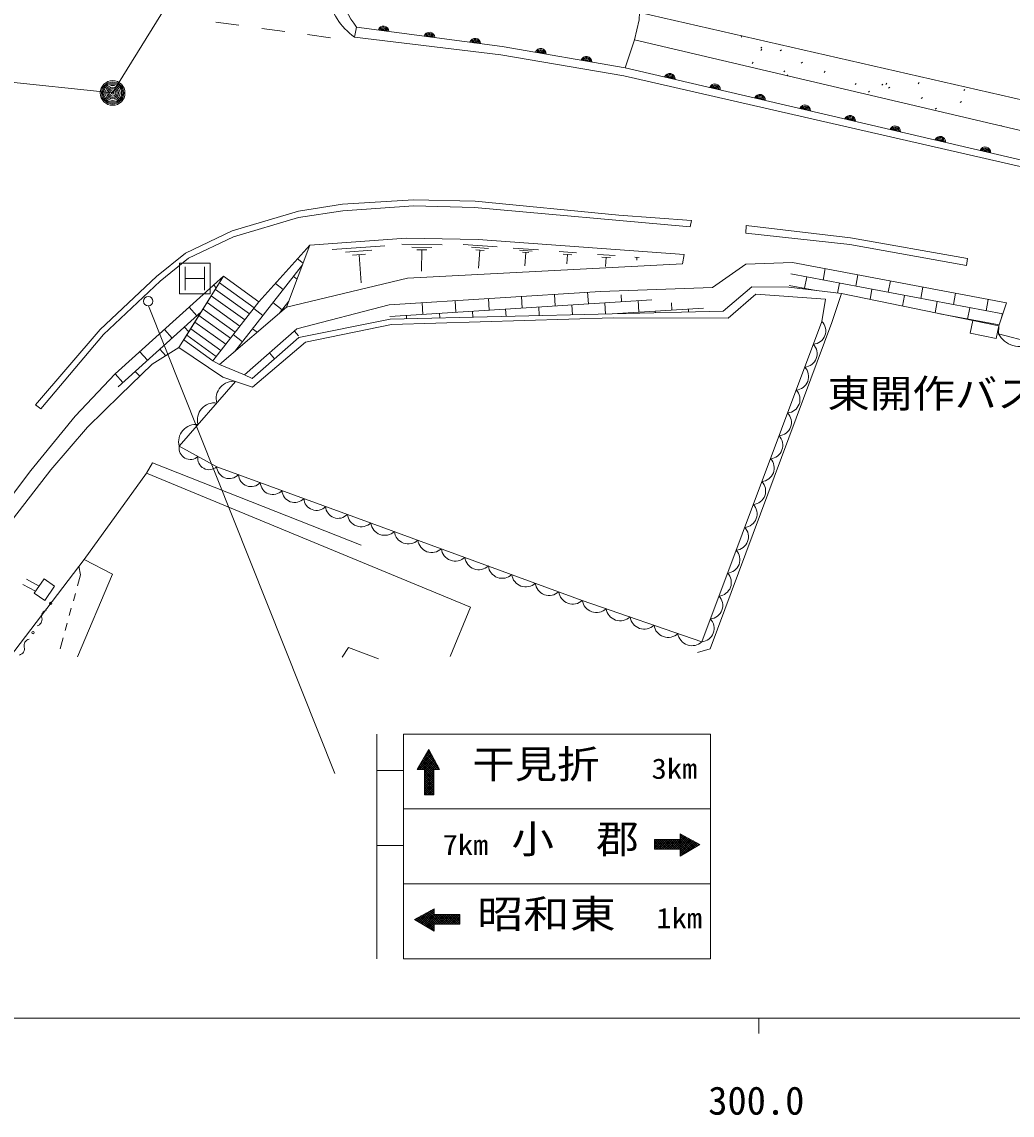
# Model space of a CAD drawing. Units: millimetres, scale not verified. Extents: x 40000 to 680000, y 20000 to 380000.
# Drawn here: x 320234 to 384428, y 198715 to 269633 of the extents above; entities that cross this region are included whole.
import ezdxf
from ezdxf.enums import TextEntityAlignment as Align

# ---------------------------------------------------------------- set-up
doc = ezdxf.new("R2010")
doc.units = ezdxf.units.MM
doc.header["$LTSCALE"] = 1000
doc.linetypes.add('CHAIN', pattern=[18.5, 12, -1.5, 3.5, -1.5])
for name, color, linetype, lineweight in [('M-BGD', 7, 'Continuous', 13), ('M-BMK', 2, 'CHAIN', 13), ('M-BMK-SRVR', 3, 'Continuous', 13), ('M-STR-STR1', 1, 'Continuous', 13), ('M-STR-STRC', 7, 'Continuous', 13), ('M-STR-STRD', 7, 'Continuous', 13), ('M-TTL-BAND', 7, 'Continuous', 13)]:
    doc.layers.add(name, color=color, linetype=linetype, lineweight=lineweight)
doc.styles.add('ＭＳ ゴシック', font='')
doc.styles.get('ＭＳ ゴシック').set_extended_font_data('MS Gothic')

msp = doc.modelspace()

# ---------------------------------------------------------------- linework, layer by layer
at = {"layer": 'M-BGD'}
for p, q in [((403948, 260235), (360278, 270250)), ((359945, 268472), (403471, 258227)), ((366854, 268650), (366924, 268721)), ((368131, 267783), (368202, 267854)), ((368138, 267919), (368208, 267989)), ((369402, 267747), (369473, 267818)), ((403119, 256458), (359347, 266661)), ((367570, 266941), (367640, 267011)), ((370760, 266951), (370831, 267022)), ((403031, 256117), (359255, 266122)), ((369621, 266389), (369691, 266460)), ((369842, 266143), (369894, 266195)), ((372241, 266357), (372311, 266427)), ((374258, 265563), (374329, 265634)), ((375983, 265517), (376053, 265588)), ((376246, 265578), (376317, 265649)), ((376420, 265322), (376491, 265393)), ((378333, 265624), (378404, 265695)), ((381296, 265180), (381366, 265250)), ((375108, 265069), (375179, 265140)), ((378538, 264659), (378609, 264730)), ((379446, 263966), (379517, 264036)), ((381068, 264401), (381139, 264472)), ((383709, 262879), (383743, 262912)), ((338907, 255158), (337389, 251126)), ((340340, 254860), (343773, 255106)), ((341215, 254692), (342931, 254815)), ((344875, 255210), (347470, 255166)), ((345521, 255026), (346818, 255004)), ((345842, 254848), (346491, 254837)), ((346166, 254842), (346143, 253458)), ((348851, 255197), (351054, 255034)), ((349391, 255010), (350492, 254928)), ((349655, 254842), (350206, 254801)), ((349931, 254822), (349843, 253647)), ((352090, 254957), (353733, 254835)), ((352492, 254817), (353314, 254756)), ((352690, 254692), (353101, 254662)), ((352895, 254677), (352830, 253800)), ((355060, 254737), (356190, 254653)), ((338110, 254270), (338467, 253990)), ((341660, 254494), (342519, 254556)), ((342090, 254525), (342221, 252694)), ((355331, 254565), (355896, 254523)), ((355614, 254544), (355569, 253941)), ((357560, 254551), (358690, 254467)), ((357831, 254380), (358396, 254338)), ((358114, 254359), (358069, 253756)), ((359966, 254373), (360248, 254352)), ((360107, 254362), (360093, 254174)), ((363170, 254536), (363054, 253929)), ((370200, 254023), (384058, 251408)), ((334009, 248219), (338421, 253867)), ((370086, 253281), (383823, 250689)), ((372313, 253625), (372174, 252888)), ((374425, 253226), (374286, 252489)), ((326284, 246798), (333307, 253127)), ((332672, 252555), (332836, 252374)), ((333041, 252702), (335297, 251086)), ((336670, 252666), (337175, 252272)), ((337837, 253119), (338071, 252936)), ((369973, 252540), (371723, 252209)), ((371117, 253087), (370978, 252350)), ((373230, 252688), (373109, 252045)), ((376538, 252827), (376399, 252090)), ((332510, 251853), (334680, 250297)), ((332776, 252278), (334989, 250691)), ((344037, 251270), (357743, 252145)), ((352619, 251818), (352667, 251069)), ((354765, 251955), (354813, 251206)), ((356911, 252092), (356958, 251343)), ((359075, 251930), (359104, 251480)), ((373365, 252015), (372736, 250129)), ((375343, 252289), (375219, 251631)), ((377455, 251891), (377324, 251196)), ((378651, 252428), (378512, 251691)), ((380764, 252030), (380624, 251293)), ((331075, 251116), (331577, 250559)), ((332245, 251428), (334372, 249902)), ((336513, 251425), (337104, 250963)), ((336908, 250712), (337536, 251516)), ((338068, 249724), (344037, 251270)), ((344090, 250522), (361079, 251606)), ((346182, 251407), (346230, 250659)), ((348328, 251544), (348376, 250796)), ((350474, 251681), (350521, 250932)), ((353740, 251138), (353775, 250579)), ((355885, 251275), (355927, 250630)), ((358031, 251411), (358078, 250680)), ((358499, 250690), (364414, 251067)), ((360177, 251548), (360224, 250800)), ((362340, 251402), (362370, 250937)), ((379568, 251492), (379430, 250760)), ((381681, 251093), (381542, 250356)), ((382876, 251631), (382737, 250894)), ((384058, 251408), (383567, 249905)), ((326476, 245961), (331862, 250815)), ((331714, 250578), (333756, 249114)), ((331979, 251003), (334064, 249508)), ((335260, 251039), (335851, 250577)), ((344102, 250353), (338191, 249153)), ((365706, 250859), (344102, 250353)), ((345157, 250590), (345171, 250378)), ((347303, 250727), (347322, 250428)), ((349449, 250864), (349473, 250479)), ((351594, 251001), (351624, 250529)), ((359152, 250731), (359153, 250705)), ((361297, 250868), (361305, 250755)), ((363443, 251005), (363456, 250806)), ((365606, 250875), (365607, 250856)), ((379739, 250696), (383588, 249970)), ((380485, 250556), (380483, 250543)), ((383794, 250694), (383750, 250464)), ((329478, 249677), (329980, 249119)), ((330779, 249839), (331058, 249529)), ((331183, 249728), (333140, 248325)), ((331448, 250153), (333448, 248719)), ((334673, 246733), (338068, 249724)), ((335190, 249730), (335492, 249494)), ((382598, 250157), (382589, 250107)), ((330917, 249304), (332832, 247931)), ((333937, 249345), (334528, 248883)), ((338191, 249153), (335157, 246509)), ((337899, 249575), (338166, 249273)), ((327881, 248237), (328383, 247680)), ((329182, 248400), (329563, 247977)), ((330416, 248502), (330417, 248504)), ((336286, 248154), (336615, 247780)), ((326284, 246798), (326786, 246241)), ((327584, 246960), (327870, 246644)), ((333054, 247398), (334673, 246733)), ((335157, 246509), (334673, 246733)), ((323932, 234325), (324037, 233756)), ((321353, 233033), (320528, 233485)), ((324037, 233756), (323839, 233043)), ((321122, 232693), (320297, 233146)), ((323706, 232562), (323572, 232080)), ((323439, 231598), (323305, 231116)), ((323172, 230634), (323038, 230152)), ((322905, 229671), (322707, 228958))]:
    msp.add_line(p, q, dxfattribs=at)
for points in [[(359347, 266661), (359945, 268472), (360249, 269759), (360278, 270250)], [(359347, 266661), (351371, 268033), (341934, 269291)], [(359255, 266122), (351288, 267494), (341797, 268648)], [(338907, 255158), (345149, 255606), (349824, 255526), (363170, 254536)], [(332613, 247650), (335605, 251480), (338907, 255158)], [(363054, 253929), (345229, 253012), (337389, 251126)], [(357743, 252145), (364998, 252405), (367165, 253908), (370200, 254023)], [(333307, 253127), (330417, 248503), (328683, 247434), (326602, 245411)], [(383567, 249905), (383545, 249406), (385684, 248828), (389976, 251285), (391269, 252889), (389817, 247398)], [(330417, 248504), (333264, 246581), (334087, 246306), (335186, 245931), (338625, 248864), (344203, 250006), (358567, 250425), (366031, 250418), (367808, 251978), (372332, 251646), (372100, 250201)], [(369954, 252419), (367556, 252448), (365706, 250859)], [(383567, 249905), (373365, 252015), (369954, 252419)], [(337389, 251126), (333054, 247398), (332613, 247650)], [(334087, 246306), (330438, 242109), (332866, 240779), (341334, 237687), (356566, 232108), (364311, 229421), (372100, 250201)], [(372736, 250129), (364846, 228958), (364037, 228727)], [(317700, 236422), (320821, 240526), (323683, 244052), (326284, 246798)], [(318567, 236017), (322107, 240569), (324477, 243344), (326602, 245411)], [(328314, 240360), (328704, 241025), (342230, 235678)], [(347996, 228467), (349326, 231675), (328314, 240360), (324268, 234767), (319441, 228409)], [(324268, 234767), (326118, 233814), (323834, 228438)], [(340988, 228424), (341407, 229059), (343358, 228322)]]:
    msp.add_lwpolyline(points, dxfattribs=at)
for points in [[(333307, 253127), (335605, 251480), (332613, 247650), (330733, 249010)], [(383567, 249905), (381879, 250254), (381712, 249447), (383400, 249098)], [(321674, 233503), (321038, 232571), (321722, 232104), (322358, 233036)]]:
    msp.add_lwpolyline(points, close=True, dxfattribs=at)
for centre in [(322096, 231906), (320957, 230020)]:
    msp.add_circle(centre, 75, dxfattribs=at)
for centre, radius, start, end in [((343671, 269005), 354, 1.20851, 163.61369), ((343671, 269005), 283, 3.43255, 161.38965), ((343671, 269005), 212, 7.17888, 157.64333), ((343671, 269005), 142, 14.89061, 149.9316), ((343671, 269005), 100, 25.20827, 139.61394), ((346645, 268608), 354, 1.20851, 163.61369), ((346645, 268608), 283, 3.43255, 161.38965), ((346645, 268608), 212, 7.17888, 157.64333), ((346645, 268608), 142, 14.89061, 149.9316), ((346645, 268608), 100, 25.20827, 139.61394), ((349619, 268212), 354, 1.20851, 163.61369), ((349619, 268212), 283, 3.43255, 161.38965), ((349619, 268212), 212, 7.17888, 157.64333), ((349619, 268212), 142, 14.89061, 149.9316), ((349619, 268212), 100, 25.20827, 139.61394), ((353872, 267548), 354, 359.03238, 161.43756), ((353872, 267548), 283, 1.25642, 159.21352), ((353872, 267548), 212, 5.00275, 155.4672), ((353872, 267548), 142, 12.71448, 147.75547), ((353872, 267548), 100, 23.03214, 137.4378), ((356828, 267039), 354, 359.03238, 161.43756), ((356828, 267039), 283, 1.25642, 159.21352), ((356828, 267039), 212, 5.00275, 155.4672), ((356828, 267039), 142, 12.71448, 147.75547), ((356828, 267039), 100, 23.03214, 137.4378), ((362230, 265933), 354, 355.67714, 158.08232), ((362230, 265933), 283, 357.90118, 155.85828), ((362230, 265933), 212, 1.64751, 152.11196), ((362230, 265933), 142, 9.35924, 144.40023), ((362230, 265933), 100, 19.6769, 134.08256), ((365152, 265252), 354, 355.67714, 158.08232), ((365152, 265252), 283, 357.90118, 155.85828), ((365152, 265252), 212, 1.64751, 152.11196), ((365152, 265252), 142, 9.35924, 144.40023), ((365152, 265252), 100, 19.6769, 134.08256), ((368073, 264571), 354, 355.67714, 158.08232), ((368073, 264571), 283, 357.90118, 155.85828), ((368073, 264571), 212, 1.64751, 152.11196), ((368073, 264571), 142, 9.35924, 144.40023), ((368073, 264571), 100, 19.6769, 134.08256), ((370995, 263890), 354, 355.67714, 158.08232), ((370995, 263890), 283, 357.90118, 155.85828), ((370995, 263890), 212, 1.64751, 152.11196), ((370995, 263890), 142, 9.35924, 144.40023), ((370995, 263890), 100, 19.6769, 134.08256), ((373917, 263209), 354, 355.67714, 158.08232), ((373917, 263209), 283, 357.90118, 155.85828), ((373917, 263209), 212, 1.64751, 152.11196), ((373917, 263209), 142, 9.35924, 144.40023), ((373917, 263209), 100, 19.6769, 134.08256), ((376839, 262528), 354, 355.67714, 158.08232), ((376839, 262528), 283, 357.90118, 155.85828), ((376839, 262528), 212, 1.64751, 152.11196), ((376839, 262528), 142, 9.35924, 144.40023), ((376839, 262528), 100, 19.6769, 134.08256), ((379760, 261847), 354, 355.67714, 158.08232), ((379760, 261847), 283, 357.90118, 155.85828), ((379760, 261847), 212, 1.64751, 152.11196), ((379760, 261847), 142, 9.35924, 144.40023), ((379760, 261847), 100, 19.6769, 134.08256), ((382682, 261166), 354, 355.67714, 158.08232), ((382682, 261166), 283, 357.90118, 155.85828), ((382682, 261166), 212, 1.64751, 152.11196), ((382682, 261166), 142, 9.35924, 144.40023), ((382682, 261166), 100, 19.6769, 134.08256), ((371468, 249592), 878, 274.96096, 43.94442), ((384870, 250060), 1477, 206.28987, 303.46211), ((370912, 248107), 878, 274.96096, 43.94442), ((370355, 246623), 878, 274.96096, 43.94442), ((333939, 245207), 1109, 82.32162, 195.68462), ((369799, 245139), 878, 274.96096, 43.94442), ((332723, 243808), 1109, 82.32162, 195.68462), ((369243, 243654), 878, 274.96096, 43.94442), ((331506, 242408), 1109, 82.32162, 195.68462), ((368686, 242170), 878, 274.96096, 43.94442), ((331155, 241977), 729, 169.59342, 312.99467), ((332369, 241312), 729, 169.59342, 312.99467), ((368130, 240686), 878, 274.96096, 43.94442), ((333680, 240817), 814, 182.6477, 317.22916), ((335091, 240301), 814, 182.6477, 317.22916), ((336502, 239786), 814, 182.6477, 317.22916), ((367574, 239201), 878, 274.96096, 43.94442), ((337914, 239270), 814, 182.6477, 317.22916), ((339325, 238755), 814, 182.6477, 317.22916), ((367017, 237717), 878, 274.96096, 43.94442), ((340737, 238240), 814, 182.6477, 317.22916), ((342236, 237791), 908, 186.57818, 313.19394), ((343759, 237233), 908, 186.57818, 313.19394), ((345282, 236675), 908, 186.57818, 313.19394), ((366461, 236233), 878, 274.96096, 43.94442), ((346806, 236117), 908, 186.57818, 313.19394), ((348329, 235559), 908, 186.57818, 313.19394), ((349852, 235002), 908, 186.57818, 313.19394), ((365904, 234748), 878, 274.96096, 43.94442), ((351375, 234444), 908, 186.57818, 313.19394), ((352898, 233886), 908, 186.57818, 313.19394), ((365348, 233264), 878, 274.96096, 43.94442), ((354421, 233328), 908, 186.57818, 313.19394), ((355944, 232770), 908, 186.57818, 313.19394), ((357479, 232239), 922, 188.10897, 313.61596), ((364792, 231780), 878, 274.96096, 43.94442), ((321938, 231066), 425, 103.73675, 193.98055), ((359028, 231701), 922, 188.10897, 313.61596), ((321114, 230861), 425, 283.73675, 13.98055), ((360577, 231163), 922, 188.10897, 313.61596), ((362126, 230626), 922, 188.10897, 313.61596), ((364235, 230296), 878, 274.96096, 43.94442), ((363675, 230088), 922, 188.10897, 313.61596), ((319975, 228975), 425, 283.73675, 13.98055), ((320799, 229180), 425, 103.73675, 193.98055)]:
    msp.add_arc(centre, radius, start, end, dxfattribs=at)
at = {"layer": 'M-BMK'}
for q in [(347187, 299227), (268373, 271218)]:
    msp.add_line((326118, 265020), q, dxfattribs=at)
at = {"layer": 'M-BMK-SRVR'}
for radius in [800, 726, 651, 578, 486, 378, 298, 205, 87.8]:
    msp.add_circle((326118, 265020), radius, dxfattribs=at)
at = {"layer": 'M-STR-STR1'}
for p, q in [((334298, 269413), (332812, 269616)), ((337271, 269006), (335784, 269210)), ((340243, 268600), (338757, 268803)), ((341934, 269291), (341797, 268648))]:
    msp.add_line(p, q, dxfattribs=at)
for centre, radius, start, end in [((344217, 272099), 4215, 190.06238, 234.96383), ((347596, 273640), 7139, 197.0613, 217.52849)]:
    msp.add_arc(centre, radius, start, end, dxfattribs=at)
at = {"layer": 'M-STR-STRC'}
for p, q in [((330443, 251983), (330443, 253983)), ((330443, 253983), (332443, 253983)), ((332443, 253983), (332443, 251983)), ((330818, 253733), (330818, 252233)), ((332068, 253733), (332068, 252233)), ((330818, 252983), (332068, 252983)), ((332443, 251983), (330443, 251983)), ((328432, 251204), (340528, 220882)), ((343255, 208857), (343255, 223437)), ((364885, 223437), (344983, 223437)), ((346806, 222078), (345878, 221146)), ((346856, 221986), (346019, 221146)), ((346756, 222169), (346048, 221459)), ((346706, 222261), (346252, 221805)), ((347276, 221145), (346385, 222032)), ((347195, 221367), (346438, 222121)), ((346656, 222352), (346456, 222151)), ((347025, 221677), (346490, 222210)), ((346856, 221987), (346542, 222299)), ((346686, 222297), (346595, 222388)), ((346142, 221145), (345967, 221320)), ((346284, 221145), (346019, 221409)), ((346943, 220630), (346071, 221498)), ((346943, 220771), (346124, 221587)), ((346906, 221895), (346160, 221145)), ((346943, 220912), (346176, 221676)), ((346942, 221054), (346228, 221765)), ((346992, 221145), (346281, 221854)), ((346956, 221803), (346300, 221145)), ((347006, 221712), (346327, 221030)), ((347056, 221621), (346327, 220888)), ((347106, 221529), (346327, 220747)), ((347156, 221438), (346327, 220605)), ((347134, 221145), (346333, 221943)), ((347206, 221346), (347006, 221145)), ((343255, 221068), (344983, 221068)), ((346000, 221146), (345914, 221231)), ((346944, 220488), (346327, 221102)), ((346942, 221081), (346327, 220463)), ((346944, 220347), (346327, 220961)), ((346943, 220940), (346327, 220321)), ((346944, 220205), (346327, 220820)), ((346943, 220798), (346327, 220180)), ((346945, 220064), (346327, 220678)), ((346943, 220657), (346327, 220038)), ((347256, 221255), (347147, 221145)), ((347306, 221163), (347288, 221145)), ((346945, 219923), (346327, 220537)), ((346944, 220515), (346327, 219896)), ((346945, 219781), (346327, 220396)), ((346944, 220374), (346327, 219754)), ((346946, 219640), (346327, 220255)), ((346944, 220232), (346327, 219613)), ((346946, 219498), (346327, 220114)), ((346817, 219485), (346327, 219973)), ((346945, 220091), (346341, 219485)), ((346945, 219950), (346482, 219485)), ((346676, 219485), (346327, 219832)), ((346534, 219485), (346327, 219691)), ((346393, 219485), (346327, 219550)), ((346945, 219808), (346624, 219485)), ((346946, 219667), (346765, 219485)), ((346946, 219525), (346906, 219485)), ((361566, 216590), (361242, 216268)), ((361707, 216589), (361242, 216127)), ((361848, 216589), (361242, 215985)), ((361283, 216590), (361243, 216550)), ((361424, 216590), (361243, 216409)), ((361243, 216462), (361730, 215972)), ((361243, 216320), (361589, 215972)), ((361256, 216590), (361871, 215972)), ((361990, 216589), (361370, 215972)), ((361397, 216590), (362013, 215972)), ((362131, 216588), (361512, 215972)), ((361538, 216590), (362154, 215972)), ((361586, 216589), (361586, 215972)), ((362273, 216588), (361653, 215972)), ((361680, 216589), (362295, 215972)), ((362414, 216588), (361795, 215972)), ((361821, 216589), (362436, 215972)), ((362555, 216587), (361937, 215972)), ((361963, 216589), (362577, 215972)), ((362697, 216587), (362079, 215972)), ((362104, 216588), (362718, 215972)), ((362838, 216587), (362220, 215972)), ((362246, 216588), (362859, 215972)), ((363195, 216800), (362362, 215972)), ((362387, 216588), (363255, 215716)), ((363286, 216750), (362504, 215972)), ((362528, 216587), (363344, 215768)), ((363378, 216700), (362646, 215972)), ((362670, 216587), (363433, 215820)), ((363469, 216650), (362787, 215972)), ((362811, 216587), (363522, 215873)), ((362921, 216951), (362902, 216933)), ((362902, 216920), (363789, 216030)), ((363012, 216901), (362902, 216792)), ((362902, 216779), (363700, 215977)), ((363561, 216600), (362902, 215944)), ((363652, 216550), (362902, 215804)), ((363104, 216851), (362903, 216651)), ((362903, 216637), (363611, 215925)), ((363744, 216500), (362903, 215663)), ((363835, 216450), (362903, 215523)), ((363124, 216839), (363878, 216082)), ((363927, 216400), (363216, 215693)), ((363434, 216669), (363967, 216134)), ((364018, 216350), (363562, 215896)), ((363744, 216500), (364056, 216187)), ((364110, 216300), (363909, 216100)), ((364054, 216330), (364145, 216239)), ((343255, 216208), (344983, 216208)), ((361242, 216178), (361448, 215972)), ((361242, 216037), (361307, 215972)), ((362902, 215928), (363166, 215663)), ((362902, 215786), (363077, 215611)), ((362903, 215644), (362988, 215559)), ((346965, 212060), (346079, 211170)), ((346947, 212091), (346965, 212073)), ((345813, 211470), (345723, 211379)), ((345758, 211440), (345959, 211240)), ((346123, 211640), (345812, 211327)), ((345850, 211490), (346305, 211036)), ((346433, 211809), (345901, 211274)), ((345941, 211540), (346652, 210833)), ((346743, 211979), (345990, 211222)), ((346033, 211590), (346964, 210663)), ((346124, 211640), (346965, 210803)), ((346965, 211919), (346168, 211117)), ((346215, 211690), (346965, 210944)), ((346965, 211777), (346257, 211065)), ((346307, 211740), (346966, 211084)), ((347056, 211727), (346346, 211013)), ((346398, 211790), (347080, 211112)), ((347198, 211727), (346435, 210960)), ((346490, 211840), (347222, 211112)), ((347339, 211727), (346524, 210908)), ((346581, 211890), (347364, 211112)), ((347481, 211728), (346613, 210856)), ((346673, 211940), (347506, 211112)), ((346764, 211991), (346965, 211791)), ((346856, 212041), (346965, 211932)), ((347622, 211728), (347009, 211112)), ((347029, 211727), (347647, 211112)), ((347764, 211728), (347150, 211112)), ((347171, 211727), (347789, 211112)), ((347905, 211729), (347291, 211112)), ((347312, 211727), (347931, 211112)), ((348046, 211729), (347432, 211112)), ((347454, 211728), (348073, 211112)), ((348188, 211729), (347573, 211112)), ((347595, 211728), (348214, 211112)), ((348329, 211730), (347714, 211112)), ((347736, 211728), (348356, 211112)), ((348471, 211730), (347855, 211112)), ((347878, 211729), (348498, 211112)), ((348612, 211730), (347996, 211112)), ((348019, 211729), (348626, 211125)), ((348625, 211602), (348137, 211112)), ((348161, 211729), (348625, 211267)), ((348625, 211460), (348278, 211112)), ((348302, 211730), (348625, 211408)), ((348444, 211730), (348625, 211549)), ((348585, 211730), (348625, 211690)), ((346966, 211068), (346702, 210803)), ((346965, 210926), (346791, 210751)), ((346965, 210784), (346880, 210699)), ((348625, 211318), (348420, 211112)), ((348626, 211177), (348561, 211112))]:
    msp.add_line(p, q, dxfattribs=at)
for points in [[(364885, 223437), (364885, 218577), (344983, 218577), (344983, 223437)], [(346942, 221145), (347316, 221145), (346616, 222424), (345865, 221146), (346327, 221145), (346327, 219485), (346946, 219485)], [(364885, 218577), (364885, 213717), (344983, 213717), (344983, 218577)], [(362903, 216586), (362902, 216961), (364182, 216260), (362903, 215509), (362902, 215972), (361242, 215972), (361243, 216590)], [(344983, 213717), (344983, 208857), (364885, 208857), (364885, 213717)], [(346965, 211726), (346965, 212101), (345686, 211400), (346964, 210649), (346966, 211112), (348626, 211112), (348625, 211730)]]:
    msp.add_lwpolyline(points, close=True, dxfattribs=at)
msp.add_circle((328423, 251509), 305, dxfattribs=at)
at = {"layer": 'M-STR-STRD'}
for p, q in [((341033, 257385), (345622, 257701)), ((345622, 257701), (349578, 257595)), ((349578, 257595), (363554, 256347)), ((333963, 255685), (338175, 256948)), ((338175, 256948), (341033, 257385)), ((363554, 256347), (363639, 256755)), ((367180, 256422), (367174, 255937)), ((331029, 254301), (333963, 255685)), ((367174, 255937), (373898, 255196)), ((373898, 255196), (381466, 253831)), ((329209, 252811), (331029, 254301)), ((381466, 253831), (381544, 254283)), ((325523, 249351), (329209, 252811)), ((321461, 244537), (325523, 249351)), ((321125, 244789), (321461, 244537))]:
    msp.add_line(p, q, dxfattribs=at)
for points in [[(321125, 244789), (325316, 249674), (328957, 253113), (330850, 254630), (333856, 256075), (338162, 257347), (341024, 257809)], [(341024, 257809), (345619, 258098), (349622, 257997), (358928, 257101), (363639, 256755)], [(367180, 256422), (373943, 255613), (381544, 254283)]]:
    msp.add_lwpolyline(points, dxfattribs=at)
at = {"layer": 'M-TTL-BAND'}
for p, q in [((40000, 205000), (579000, 205000)), ((368000, 205000), (368000, 204000))]:
    msp.add_line(p, q, dxfattribs=at)

# ---------------------------------------------------------------- texts
at = {"layer": 'M-BGD', "style": 'ＭＳ ゴシック', "width": 1.1}
msp.add_text('東開作バス停', height=1833, dxfattribs=at).set_placement((380712, 244059), align=Align.BOTTOM_CENTER)
at = {"layer": 'M-STR-STRC', "style": 'ＭＳ ゴシック'}
for s, height, width, p in [('干見折', 1833, 1.1, (353559, 220015)), ('3km', 1320, 1.1, (362535, 220136)), ('小\u3000郡', 1833, 1.1, (356098, 215155)), ('7km', 1320, 1.1, (348987, 215188)), ('昭和東', 1833, 1.2, (354238, 210295)), ('1km', 1320, 1.1, (362845, 210441))]:
    msp.add_text(s, height=height, dxfattribs=dict(at, width=width)).set_placement(p, align=Align.BOTTOM_CENTER)
at = {"layer": 'M-TTL-BAND', "style": 'ＭＳ ゴシック'}
msp.add_text('300.0', height=1833, dxfattribs=at).set_placement((367844, 198195), align=Align.BOTTOM_CENTER)

doc.saveas('drawing.dxf')
